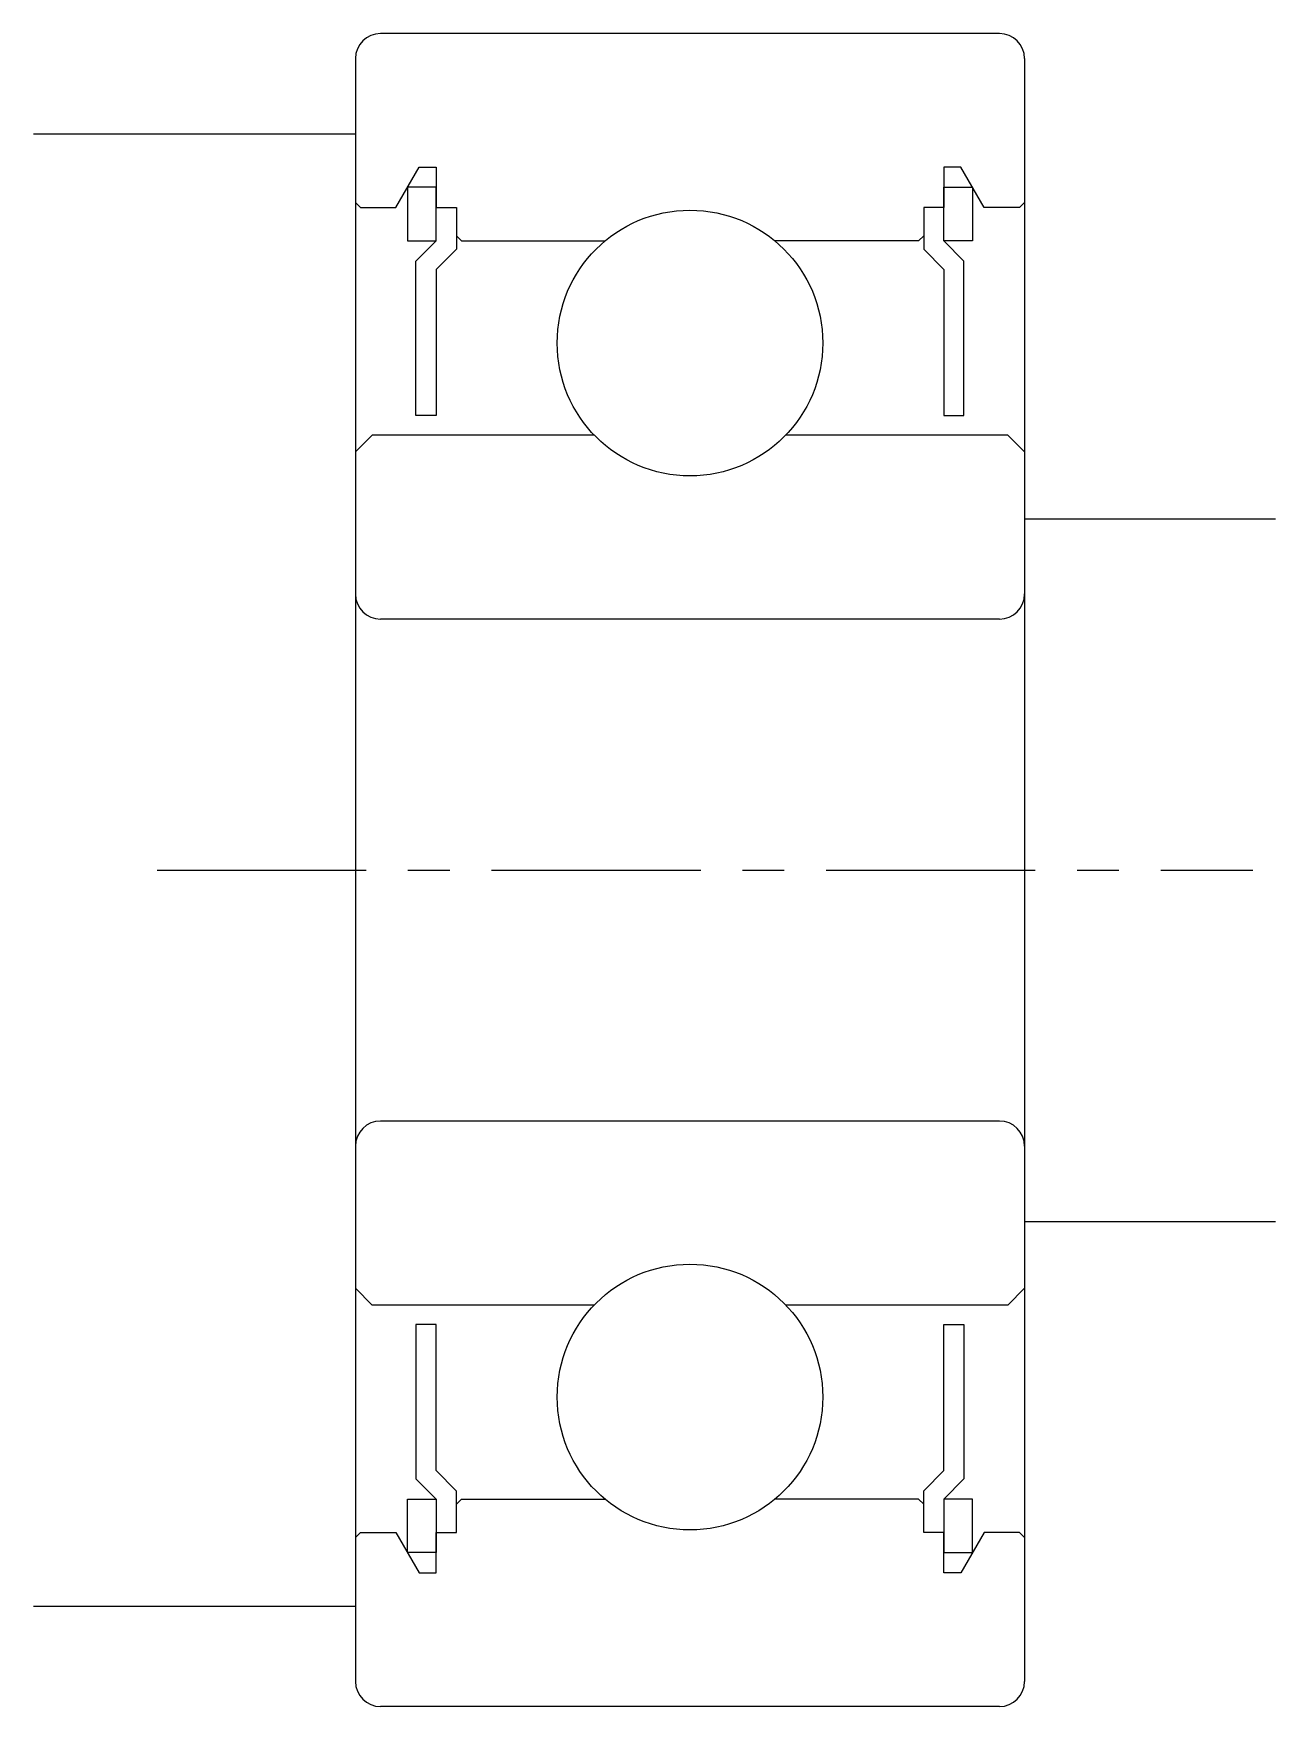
# Model space of a CAD drawing. Extents: x 94.6 to 129.8, y 86.6 to 113.2.
# Drawn here: x 122.41 to 129.84, y 103.23 to 113.23 of the extents above; entities outside this region: 2.
import ezdxf

# ---------------------------------------------------------------- set-up
doc = ezdxf.new("R2010")
doc.units = 0
doc.linetypes.add('CENTER', pattern=[2, 1.25, -0.25, 0.25, -0.25])
doc.linetypes.add('PHANTOM', pattern=[63.5, 31.75, -6.35, 6.35, -6.35, 6.35, -6.35])
doc.layers.get('0').update_dxf_attribs({"linetype": 'CONTINUOUS'})
doc.layers.add('CENTER', color=1, linetype='CENTER')

msp = doc.modelspace()

# ---------------------------------------------------------------- linework, layer by layer
for p, q in [((128.187, 113.227), (124.487, 113.227)), ((124.337, 113.077), (124.337, 103.377)), ((128.337, 113.077), (128.337, 103.377)), ((122.894, 112.627), (122.894, 112.627)), ((123.375, 112.627), (123.375, 112.627)), ((124.579, 112.187), (124.718, 112.428)), ((124.718, 112.428), (124.82, 112.428)), ((124.82, 112.428), (124.82, 112.187)), ((127.855, 112.428), (127.855, 112.187)), ((127.957, 112.428), (127.855, 112.428)), ((128.096, 112.187), (127.957, 112.428)), ((124.82, 112.308), (124.648, 112.308)), ((124.648, 112.308), (124.648, 111.987)), ((124.82, 111.987), (124.82, 112.308)), ((127.855, 111.987), (127.855, 112.308)), ((127.855, 112.308), (128.026, 112.308)), ((128.026, 112.308), (128.026, 111.987)), ((124.337, 112.217), (124.367, 112.187)), ((128.337, 112.217), (128.307, 112.187)), ((124.367, 112.187), (124.579, 112.187)), ((124.82, 112.187), (124.941, 112.187)), ((124.941, 112.187), (124.941, 111.937)), ((127.734, 112.187), (127.734, 111.937)), ((127.855, 112.187), (127.734, 112.187)), ((128.307, 112.187), (128.096, 112.187)), ((124.941, 112.017), (124.971, 111.987)), ((127.734, 112.017), (127.704, 111.987)), ((124.648, 111.987), (124.82, 111.987)), ((124.699, 111.867), (124.82, 111.987)), ((124.941, 111.937), (124.82, 111.817)), ((124.971, 111.987), (125.829, 111.987)), ((127.704, 111.987), (126.845, 111.987)), ((127.734, 111.937), (127.855, 111.817)), ((127.975, 111.867), (127.855, 111.987)), ((128.026, 111.987), (127.855, 111.987)), ((124.699, 110.943), (124.699, 111.867)), ((124.82, 111.817), (124.82, 110.943)), ((127.855, 111.817), (127.855, 110.943)), ((127.975, 110.943), (127.975, 111.867)), ((124.82, 110.943), (124.699, 110.943)), ((127.855, 110.943), (127.975, 110.943)), ((124.437, 110.827), (124.337, 110.727)), ((125.765, 110.827), (124.437, 110.827)), ((128.237, 110.827), (126.91, 110.827)), ((128.337, 110.727), (128.237, 110.827)), ((128.187, 109.727), (124.487, 109.727)), ((128.187, 106.727), (124.487, 106.727)), ((124.437, 105.627), (124.337, 105.727)), ((128.337, 105.727), (128.237, 105.627)), ((125.765, 105.627), (124.437, 105.627)), ((128.237, 105.627), (126.91, 105.627)), ((124.82, 105.511), (124.699, 105.511)), ((124.699, 105.511), (124.699, 104.588)), ((124.82, 104.638), (124.82, 105.511)), ((127.855, 104.638), (127.855, 105.511)), ((127.855, 105.511), (127.975, 105.511)), ((127.975, 105.511), (127.975, 104.588)), ((124.94, 104.517), (124.82, 104.638)), ((127.734, 104.517), (127.855, 104.638)), ((124.699, 104.588), (124.82, 104.467)), ((124.941, 104.267), (124.941, 104.517)), ((127.734, 104.267), (127.734, 104.517)), ((127.975, 104.588), (127.855, 104.467)), ((124.648, 104.147), (124.648, 104.467)), ((124.648, 104.467), (124.82, 104.467)), ((124.82, 104.467), (124.82, 104.147)), ((124.941, 104.437), (124.971, 104.467)), ((124.971, 104.467), (125.829, 104.467)), ((127.704, 104.467), (126.845, 104.467)), ((127.734, 104.437), (127.704, 104.467)), ((127.855, 104.467), (127.855, 104.147)), ((128.026, 104.467), (127.855, 104.467)), ((128.026, 104.147), (128.026, 104.467)), ((124.337, 104.237), (124.367, 104.267)), ((124.367, 104.267), (124.579, 104.267)), ((124.579, 104.267), (124.718, 104.026)), ((124.82, 104.026), (124.82, 104.267)), ((124.82, 104.267), (124.941, 104.267)), ((127.855, 104.267), (127.734, 104.267)), ((127.855, 104.026), (127.855, 104.267)), ((128.096, 104.267), (127.957, 104.026)), ((128.307, 104.267), (128.096, 104.267)), ((128.337, 104.237), (128.307, 104.267)), ((124.82, 104.147), (124.648, 104.147)), ((127.855, 104.147), (128.026, 104.147)), ((124.718, 104.026), (124.82, 104.026)), ((127.957, 104.026), (127.855, 104.026)), ((128.187, 103.227), (124.487, 103.227))]:
    msp.add_line(p, q)
at = {"color": 3, "linetype": 'PHANTOM'}
for p, q in [((122.412, 112.627), (124.337, 112.627)), ((128.337, 110.327), (129.837, 110.327)), ((128.337, 106.127), (129.837, 106.127)), ((122.412, 103.827), (124.337, 103.827))]:
    msp.add_line(p, q, dxfattribs=at)
for centre in [(126.337, 111.377), (126.337, 105.077)]:
    msp.add_circle(centre, 0.794)
for centre, start, end in [((124.487, 113.077), 90, 180), ((128.187, 113.077), 360, 90), ((124.487, 109.877), 180, 270), ((128.187, 109.877), 270, 360), ((124.487, 106.577), 90, 180), ((128.187, 106.577), 360, 90), ((124.487, 103.377), 180, 270), ((128.187, 103.377), 270, 360)]:
    msp.add_arc(centre, 0.15, start, end)
at = {"layer": 'CENTER', "color": 1, "linetype": 'CENTER'}
msp.add_line((123.151, 108.227), (129.702, 108.227), dxfattribs=at)

# ---------------------------------------------------------------- texts
for p in [(94.472, 90.335), (94.472, 86.585)]:
    msp.add_text('B623ZZ', height=1).set_placement(p)

doc.saveas('drawing.dxf')
